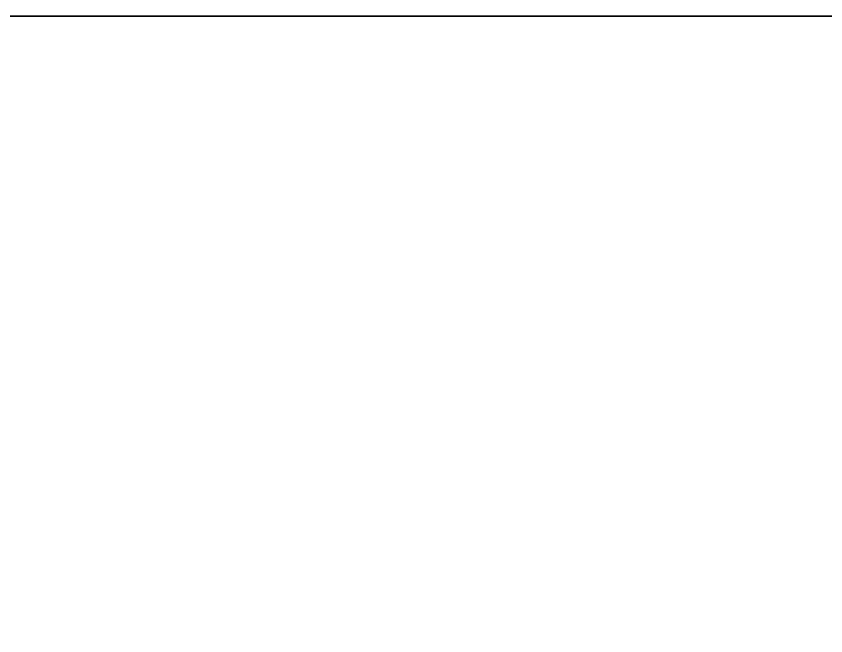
# Model space of a CAD drawing. Extents: x -1 to 1781, y -1355 to 1.
# Drawn here: x 118.78 to 154.7, y -672.5 to -645 of the extents above; entities that cross this region are included whole.
import ezdxf

# ---------------------------------------------------------------- set-up
doc = ezdxf.new("R2010")
doc.units = 0
doc.layers.add('IQ_200_3D', color=1, linetype='Continuous')
doc.layers.add('IQ_BROWN_3D', color=32, linetype='Continuous')

msp = doc.modelspace()

# ---------------------------------------------------------------- meshes
at = {"layer": 'IQ_200_3D'}
mesh = msp.add_polyface(dxfattribs=at)
corners = [(339, -645, 150), (45, -645, 150), (45, -645, 802), (339, -645, 802)]
mesh.append_faces([[corners[k] for k in face] for face in [(0, 1, 2, 3)]])
mesh = msp.add_polyface(dxfattribs=at)
corners = [(339, -695, 150), (45, -695, 150), (45, -645, 150), (339, -645, 150)]
mesh.append_faces([[corners[k] for k in face] for face in [(0, 1, 2, 3)]])
mesh = msp.add_polyface(dxfattribs=at)
corners = [(339, -645, 802), (45, -645, 802), (45, -695, 802), (339, -695, 802)]
mesh.append_faces([[corners[k] for k in face] for face in [(0, 1, 2, 3)]])
at = {"layer": 'IQ_BROWN_3D'}
mesh = msp.add_polyface(dxfattribs=at)
corners = [(0, 0, 840), (0, -700, 840), (1780, -700, 840), (1780, 0, 840)]
mesh.append_faces([[corners[k] for k in face] for face in [(0, 1, 2, 3)]])
mesh = msp.add_polyface(dxfattribs=at)
corners = [(1780, -700, 800), (0, -700, 800), (0, 0, 800), (1780, 0, 800)]
mesh.append_faces([[corners[k] for k in face] for face in [(0, 1, 2, 3)]])

doc.saveas('drawing.dxf')
